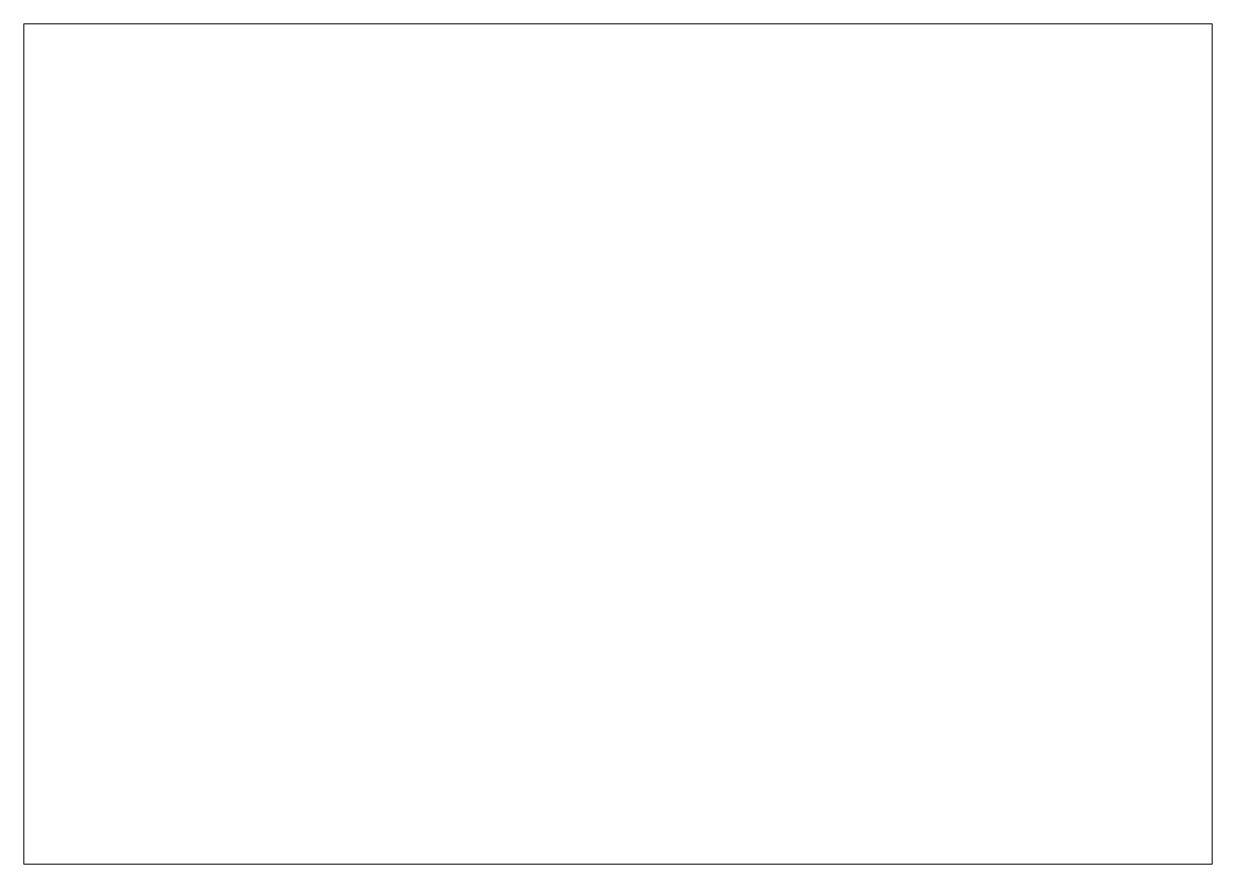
# Paper-space layout 'HDM_26' of a CAD drawing. Header units: millimetres. Extents: x 0 to 420, y 0 to 297.
# The model-space entities are those that its viewports show. They can reach past a viewport. Long polylines and large blocks are cut down to what shows.
import ezdxf

# ---------------------------------------------------------------- set-up
doc = ezdxf.new("R2010")
doc.units = ezdxf.units.MM
doc.layers.add('0-图框图名', color=2, linetype='Continuous')
doc.layers.add('AA_填充算量层', color=7, linetype='Continuous')

msp = doc.modelspace()

# ---------------------------------------------------------------- hatches: boundary and pattern name
at = {"layer": 'AA_填充算量层', "true_color": 0x6464ff}
h = msp.add_hatch(dxfattribs=at)
h.set_pattern_fill('ANSI31', color=171, scale=0.8)
h.paths.add_polyline_path([(949.3553, -2330.9357), (950.088, -2330.6736), (950.3585, -2331.0826), (950.3585, -2331.0826)])
h = msp.add_hatch(dxfattribs=at)
h.set_pattern_fill('ANSI31', color=171, scale=0.8)
h.paths.add_polyline_path([(985.8717, -2450.6649), (986.7874, -2450.4742), (986.5479, -2450.6649)])
at = {"layer": 'AA_填充算量层', "true_color": 0xffd700}
h = msp.add_hatch(dxfattribs=at)
h.set_pattern_fill('ANSI31', color=40, scale=0.8)
h.paths.add_polyline_path([(1002.6164, -2450.6649), (1003.1893, -2448.9463), (1003.1893, -2448.9463), (1004.1669, -2448.9579), (1005.1872, -2448.9526), (1004.6164, -2450.6649)])

psp = doc.layouts.new('HDM_26')

# ---------------------------------------------------------------- viewports
at = {"layer": '0-图框图名'}
psp.add_viewport(center=(210, 148.5), size=(420, 297), view_center_point=(840, -2376), view_height=297, dxfattribs=at)

doc.saveas('drawing.dxf')
